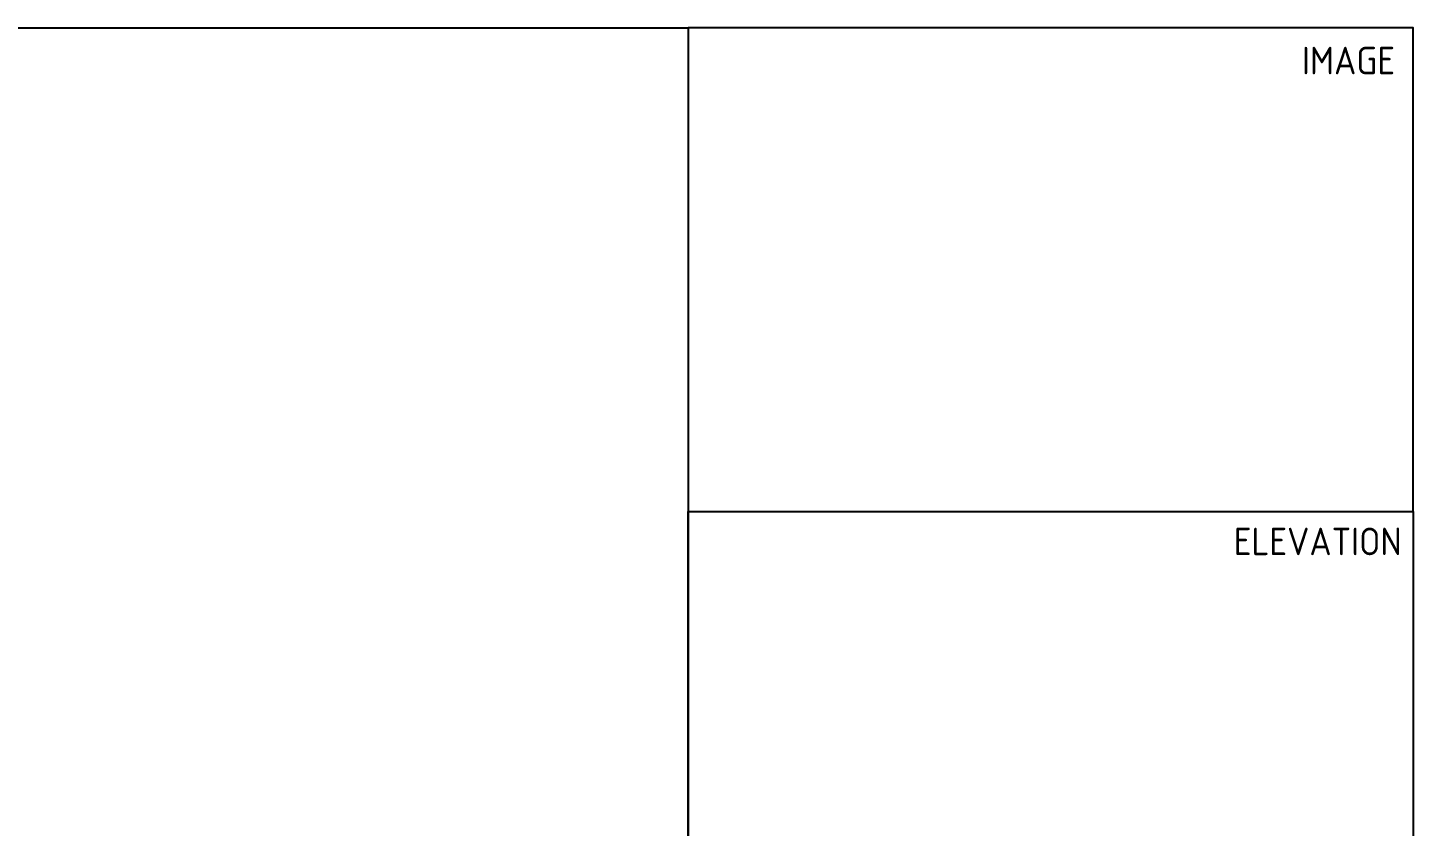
# Model space of a CAD drawing. Extents: x -408 to 1508121, y -29672 to 868845.
# Drawn here: x 1130989 to 1508121, y 651634 to 868845 of the extents above; entities that cross this region are included whole.
import ezdxf

# ---------------------------------------------------------------- set-up
doc = ezdxf.new("R2010")
doc.units = 0
doc.header["$MEASUREMENT"] = 0
doc.layers.get('DEFPOINTS').update_dxf_attribs({"color": 1})
doc.layers.add('Help notes', color=240, linetype='Continuous')
doc.styles.add('ISOCP', font='isocp.shx')

msp = doc.modelspace()

# ---------------------------------------------------------------- linework, layer by layer
at = {"layer": 'DEFPOINTS', "color": 4}
msp.add_lwpolyline([(0, 868845), (1310728, 868845), (1310728, 0), (0, 0)], close=True, dxfattribs=at)
at = {"layer": 'Help notes', "color": 4}
for points in [[(1310728, 737250), (1508121, 737250), (1508121, 868845), (1310728, 868845)], [(1310728, 737250), (1508121, 737250), (1508121, 613757), (1310728, 613757)]]:
    msp.add_lwpolyline(points, close=True, dxfattribs=at)

# ---------------------------------------------------------------- texts
at = {"layer": 'Help notes', "color": 4, "char_height": 7500, "attachment_point": 1, "style": 'ISOCP'}
for s, insert, width in [('IMAGE', (1477808, 863672), 37078.34), ('ELEVATION', (1459254, 732863), 70000)]:
    msp.add_mtext(s, dxfattribs=dict(at, insert=insert, width=width))

doc.saveas('drawing.dxf')
